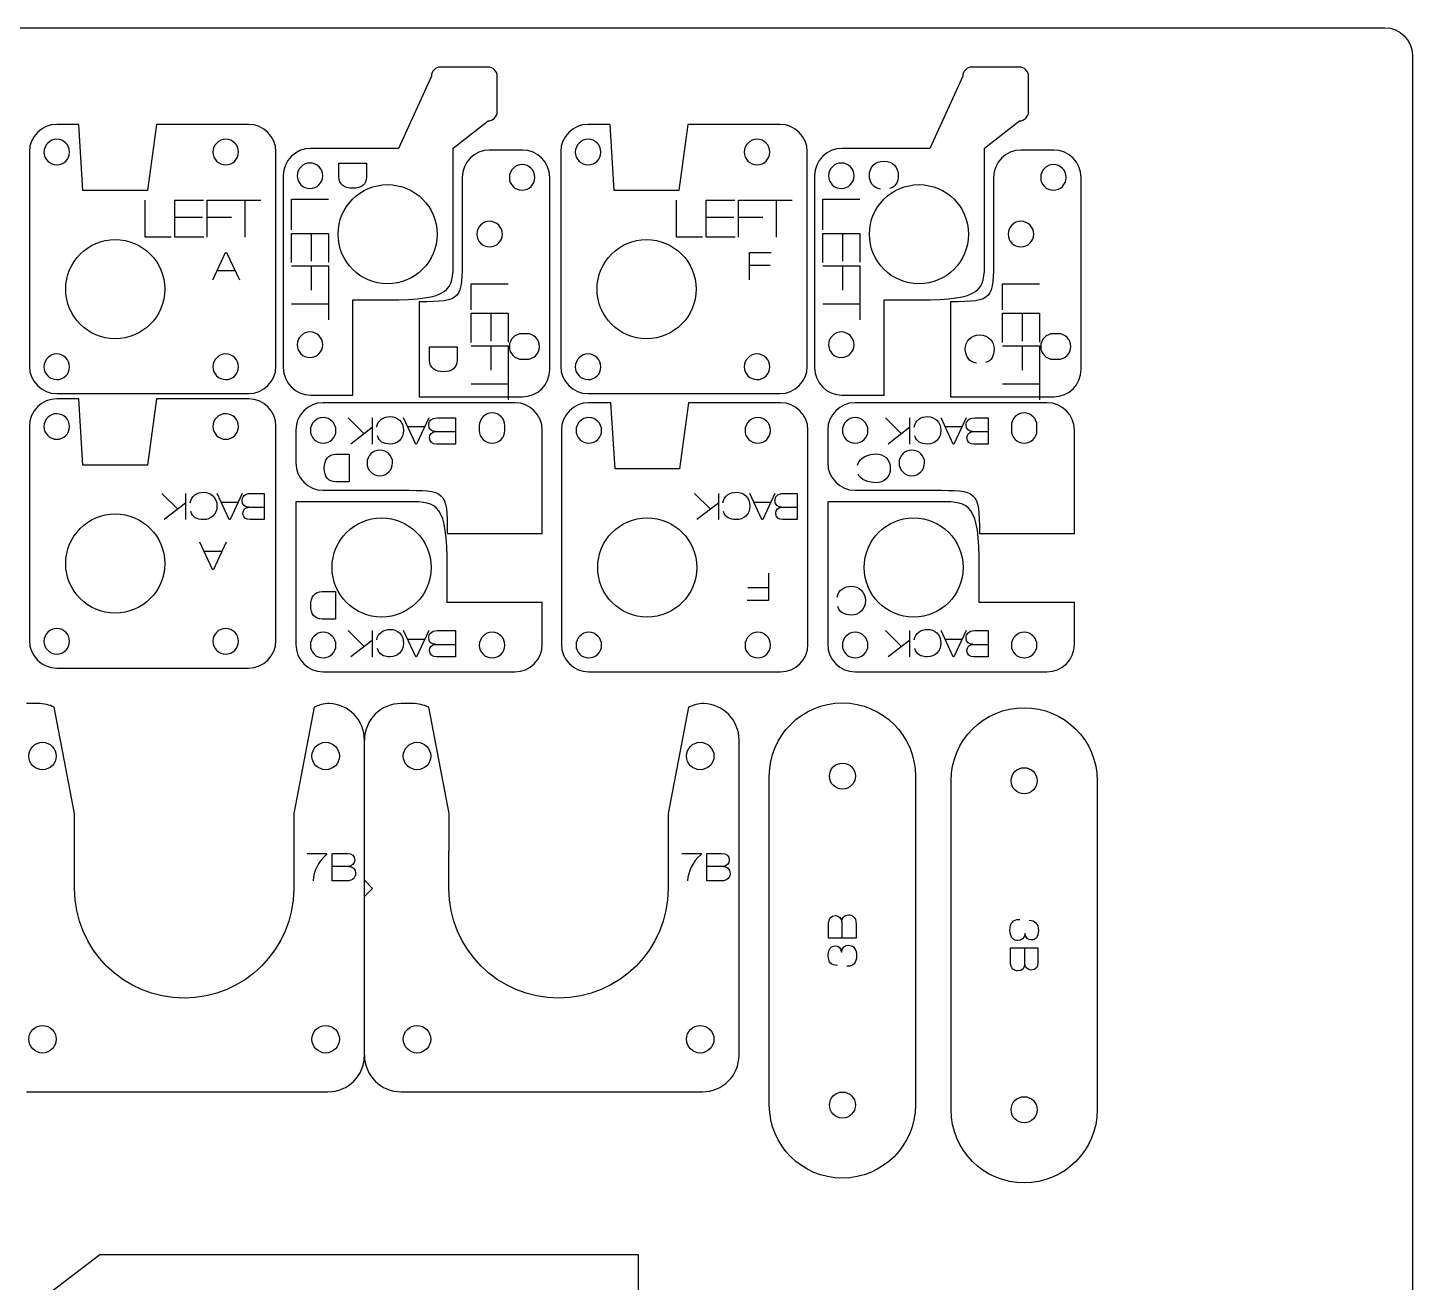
# Model space of a CAD drawing. Header units: millimetres. Extents: x -127 to 175, y -175 to 223.
# Drawn here: x 23.8 to 175.4, y 85.9 to 223.2 of the extents above; entities that cross this region are included whole.
import ezdxf

# ---------------------------------------------------------------- set-up
doc = ezdxf.new("R2010")
doc.units = ezdxf.units.MM
doc.layers.add('Cuts', color=1, linetype='Continuous', lineweight=25, true_color=0xff0000)
doc.layers.add('Text', color=5, linetype='Continuous', lineweight=25, true_color=0x0000ff)

msp = doc.modelspace()

# ---------------------------------------------------------------- linework, layer by layer
at = {"layer": 'Cuts', "color": 1, "lineweight": 25, "true_color": 0xff0000}
for points in [[(-124.41, 223.21), (172.41, 223.21)], [(175.41, 220.21), (175.41, -172.21), (175.41, -172.21)], [(74.22, 218.9), (69.01, 218.9)], [(132.38, 218.9), (127.18, 218.9)], [(68.01, 217.9), (64.41, 210), (54.8, 210)], [(75.22, 214.02), (75.22, 217.9), (75.22, 217.9)], [(126.18, 217.9), (122.58, 210), (112.96, 210)], [(133.39, 214.02), (133.39, 217.9), (133.39, 217.9)], [(29.87, 205.38), (29.41, 212.63), (27, 212.63)], [(48, 212.63), (37.91, 212.63), (36.94, 205.38), (29.87, 205.38), (29.87, 205.38)], [(70.41, 197.6), (70.41, 210.01), (74.22, 213.01)], [(88.04, 205.38), (87.58, 212.63), (85.17, 212.63)], [(106.17, 212.63), (96.08, 212.63), (95.11, 205.38), (88.04, 205.38), (88.04, 205.38)], [(128.58, 197.6), (128.58, 210.01), (132.39, 213.01)], [(24, 209.63), (24, 186.16)], [(51, 186.16), (51, 209.63)], [(77.98, 209.82), (74.39, 209.82)], [(82.17, 209.63), (82.17, 186.16)], [(109.17, 186.16), (109.17, 209.63)], [(136.15, 209.82), (132.56, 209.82)], [(51.8, 207), (51.8, 186.01)], [(71.39, 206.82), (71.39, 198.23), (71.39, 198.23)], [(80.98, 185.82), (80.98, 206.82)], [(109.96, 207), (109.96, 186.01)], [(129.56, 206.82), (129.56, 198.23), (129.56, 198.23)], [(139.15, 185.82), (139.15, 206.82)], [(54.8, 183.01), (59.4, 183.01), (59.4, 193.42), (63.23, 193.42)], [(66.67, 193.22), (66.67, 182.82), (77.98, 182.82)], [(112.96, 183.01), (117.57, 183.01), (117.57, 193.42), (121.4, 193.42)], [(124.84, 193.22), (124.84, 182.82), (136.15, 182.82)], [(78.46, 189.72), (77.95, 189.72)], [(136.63, 189.72), (136.12, 189.72)], [(77.94, 186.92), (78.45, 186.92), (78.45, 186.92)], [(136.11, 186.92), (136.62, 186.92), (136.62, 186.92)], [(27, 183.16), (48, 183.16)], [(29.87, 175.35), (29.41, 182.59), (27, 182.59)], [(48, 182.59), (37.91, 182.59), (36.94, 175.35), (29.87, 175.35), (29.87, 175.35)], [(77.16, 182.17), (56.17, 182.17)], [(85.17, 183.16), (106.17, 183.16)], [(87.65, 182.17), (85.25, 182.17)], [(106.25, 182.17), (96.15, 182.17)], [(135.41, 182.17), (114.41, 182.17)], [(24, 179.6), (24, 156.13)], [(51, 156.13), (51, 179.6)], [(53.17, 179.17), (53.17, 175.58)], [(69.76, 167.86), (80.16, 167.86), (80.16, 179.17)], [(73.26, 179.65), (73.26, 179.14)], [(76.06, 179.13), (76.06, 179.64), (76.06, 179.64)], [(82.25, 179.17), (82.25, 155.71)], [(109.24, 155.71), (109.24, 179.17)], [(111.41, 179.17), (111.41, 175.58)], [(128.01, 167.86), (138.41, 167.86), (138.41, 179.17)], [(131.51, 179.65), (131.51, 179.14)], [(134.31, 179.13), (134.31, 179.64), (134.31, 179.64)], [(95.19, 174.92), (88.12, 174.92), (88.12, 174.92)], [(53.17, 171.33), (53.17, 155.71)], [(65.57, 171.33), (53.17, 171.33), (53.17, 171.33)], [(56.17, 172.58), (64.75, 172.58), (64.75, 172.58)], [(111.41, 171.33), (111.41, 155.71)], [(123.81, 171.33), (111.41, 171.33), (111.41, 171.33)], [(114.41, 172.58), (123, 172.58), (123, 172.58)], [(80.16, 155.71), (80.16, 160.31), (69.75, 160.31), (69.75, 164.14)], [(138.41, 155.71), (138.41, 160.31), (128, 160.31), (128, 164.14)], [(27, 153.13), (48, 153.13)], [(56.17, 152.71), (77.16, 152.71)], [(85.25, 152.71), (106.25, 152.71)], [(114.41, 152.71), (135.41, 152.71)], [(24.95, 149.25), (23.69, 149.25)], [(28.94, 129), (28.95, 137.22), (26.71, 148.84)], [(55.17, 148.84), (52.94, 137.21), (52.94, 129)], [(65.95, 149.25), (64.7, 149.25)], [(69.94, 129), (69.95, 137.22), (67.72, 148.84)], [(96.18, 148.84), (93.94, 137.21), (93.94, 129)], [(60.69, 110.75), (60.69, 145.25)], [(101.7, 110.75), (101.7, 145.25)], [(105.01, 105.31), (105.01, 141.31)], [(121.01, 141.31), (121.01, 105.31), (121.01, 105.31)], [(124.91, 104.79), (124.91, 140.79), (124.91, 140.79)], [(140.91, 140.79), (140.91, 104.79)], [(60.69, 129.9), (61.58, 129.02), (60.69, 128.13)], [(23.69, 106.75), (56.69, 106.75)], [(64.69, 106.75), (97.69, 106.75)], [(-2.53, 22.58), (-27.65, 33.62), (-27.65, 42.65), (-15.27, 78.79), (-12.13, 85.94), (8.67, 80.33), (23.07, 82.36), (31.71, 88.94), (90.65, 88.94), (90.65, 25.94), (74.9, 22.58)]]:
    msp.add_lwpolyline(points, dxfattribs=at)
for points in [[(172.41, 223.21), (174.06, 223.21), (175.41, 221.86), (175.41, 220.21)], [(69.01, 218.9), (68.46, 218.9), (68.01, 218.46), (68.01, 217.9)], [(75.22, 217.9), (75.22, 218.46), (74.77, 218.9), (74.22, 218.9)], [(127.18, 218.9), (126.63, 218.9), (126.18, 218.46), (126.18, 217.9)], [(133.39, 217.9), (133.39, 218.46), (132.94, 218.9), (132.38, 218.9)], [(74.22, 213.01), (74.77, 213.01), (75.22, 213.47), (75.22, 214.02)], [(132.39, 213.01), (132.94, 213.01), (133.39, 213.47), (133.39, 214.02)], [(27, 212.63), (25.35, 212.63), (24, 211.29), (24, 209.63)], [(51, 209.63), (51, 211.29), (49.66, 212.63), (48, 212.63)], [(85.17, 212.63), (83.52, 212.63), (82.17, 211.29), (82.17, 209.63)], [(109.17, 209.63), (109.17, 211.29), (107.83, 212.63), (106.17, 212.63)], [(27.01, 211), (26.24, 211), (25.61, 210.37), (25.6, 209.6)], [(28.4, 209.59), (28.41, 210.36), (27.78, 210.99), (27.01, 211)], [(45.51, 211), (44.73, 211), (44.1, 210.37), (44.1, 209.6)], [(46.9, 209.59), (46.9, 210.36), (46.28, 210.99), (45.51, 211)], [(85.18, 211), (84.41, 211), (83.78, 210.37), (83.77, 209.6)], [(86.57, 209.59), (86.58, 210.36), (85.95, 210.99), (85.18, 211)], [(103.67, 211), (102.9, 211), (102.27, 210.37), (102.27, 209.6)], [(105.07, 209.59), (105.07, 210.36), (104.45, 210.99), (103.67, 211)], [(25.6, 209.6), (25.6, 208.83), (26.23, 208.2), (27, 208.2)], [(27, 208.2), (27.77, 208.19), (28.4, 208.82), (28.4, 209.59)], [(44.1, 209.6), (44.1, 208.83), (44.72, 208.2), (45.5, 208.2)], [(45.5, 208.2), (46.27, 208.19), (46.9, 208.82), (46.9, 209.59)], [(54.8, 210), (53.14, 210), (51.8, 208.66), (51.8, 207)], [(74.39, 209.82), (72.73, 209.82), (71.39, 208.48), (71.39, 206.82)], [(80.98, 206.82), (80.98, 208.48), (79.64, 209.82), (77.98, 209.82)], [(83.77, 209.6), (83.77, 208.83), (84.4, 208.2), (85.17, 208.2)], [(85.17, 208.2), (85.94, 208.19), (86.57, 208.82), (86.57, 209.59)], [(102.27, 209.6), (102.27, 208.83), (102.89, 208.2), (103.67, 208.2)], [(103.67, 208.2), (104.44, 208.19), (105.07, 208.82), (105.07, 209.59)], [(112.96, 210), (111.31, 210), (109.96, 208.66), (109.96, 207)], [(132.56, 209.82), (130.9, 209.82), (129.56, 208.48), (129.56, 206.82)], [(139.15, 206.82), (139.15, 208.48), (137.81, 209.82), (136.15, 209.82)], [(54.73, 208.4), (53.96, 208.41), (53.33, 207.78), (53.33, 207.01)], [(56.13, 207), (56.13, 207.77), (55.5, 208.4), (54.73, 208.4)], [(77.95, 208.22), (77.18, 208.22), (76.55, 207.6), (76.55, 206.82)], [(79.35, 206.81), (79.35, 207.59), (78.72, 208.22), (77.95, 208.22)], [(112.9, 208.4), (112.13, 208.41), (111.5, 207.78), (111.5, 207.01)], [(114.29, 207), (114.3, 207.77), (113.67, 208.4), (112.9, 208.4)], [(136.12, 208.22), (135.35, 208.22), (134.72, 207.6), (134.72, 206.82)], [(137.52, 206.81), (137.52, 207.59), (136.89, 208.22), (136.12, 208.22)], [(53.33, 207.01), (53.32, 206.23), (53.95, 205.61), (54.72, 205.6)], [(54.72, 205.6), (55.49, 205.6), (56.12, 206.23), (56.13, 207)], [(76.55, 206.82), (76.54, 206.05), (77.17, 205.42), (77.94, 205.42)], [(77.94, 205.42), (78.71, 205.42), (79.34, 206.04), (79.35, 206.81)], [(111.5, 207.01), (111.49, 206.23), (112.12, 205.61), (112.89, 205.6)], [(112.89, 205.6), (113.66, 205.6), (114.29, 206.23), (114.29, 207)], [(134.72, 206.82), (134.71, 206.05), (135.34, 205.42), (136.11, 205.42)], [(136.11, 205.42), (136.88, 205.42), (137.51, 206.04), (137.52, 206.81)], [(57.8, 200.6), (57.8, 203.6), (60.23, 206.03), (63.22, 206.03)], [(63.22, 206.03), (66.22, 206.03), (68.65, 203.6), (68.65, 200.6)], [(115.97, 200.6), (115.97, 203.6), (118.4, 206.03), (121.4, 206.03)], [(121.4, 206.03), (124.39, 206.03), (126.82, 203.6), (126.82, 200.6)], [(74.39, 202.02), (73.62, 202.02), (72.99, 201.4), (72.99, 200.62)], [(75.79, 200.61), (75.79, 201.39), (75.17, 202.01), (74.39, 202.02)], [(132.56, 202.02), (131.79, 202.02), (131.16, 201.4), (131.16, 200.62)], [(133.96, 200.61), (133.96, 201.39), (133.34, 202.01), (132.56, 202.02)], [(63.22, 195.18), (60.23, 195.18), (57.8, 197.61), (57.8, 200.6)], [(68.65, 200.6), (68.65, 197.61), (66.22, 195.18), (63.22, 195.18)], [(72.99, 200.62), (72.99, 199.85), (73.61, 199.22), (74.38, 199.22)], [(74.38, 199.22), (75.16, 199.22), (75.79, 199.84), (75.79, 200.61)], [(121.4, 195.18), (118.4, 195.18), (115.97, 197.61), (115.97, 200.6)], [(126.82, 200.6), (126.82, 197.61), (124.39, 195.18), (121.4, 195.18)], [(131.16, 200.62), (131.16, 199.85), (131.78, 199.22), (132.55, 199.22)], [(132.55, 199.22), (133.33, 199.22), (133.96, 199.84), (133.96, 200.61)], [(27.98, 194.6), (27.98, 197.59), (30.41, 200.02), (33.4, 200.02)], [(33.4, 200.02), (36.4, 200.02), (38.83, 197.59), (38.83, 194.6)], [(86.15, 194.6), (86.15, 197.59), (88.58, 200.02), (91.57, 200.02)], [(91.57, 200.02), (94.57, 200.02), (97, 197.59), (97, 194.6)], [(63.23, 193.42), (70.14, 193.42), (70.41, 194.47), (70.41, 197.6)], [(71.39, 198.23), (71.39, 193.43), (71.39, 193.22), (66.67, 193.22)], [(121.4, 193.42), (128.31, 193.42), (128.58, 194.47), (128.58, 197.6)], [(129.56, 198.23), (129.56, 193.43), (129.56, 193.22), (124.84, 193.22)], [(33.4, 189.17), (30.41, 189.17), (27.98, 191.6), (27.98, 194.6)], [(38.83, 194.6), (38.83, 191.6), (36.4, 189.17), (33.4, 189.17)], [(91.57, 189.17), (88.58, 189.17), (86.15, 191.6), (86.15, 194.6)], [(97, 194.6), (97, 191.6), (94.57, 189.17), (91.57, 189.17)], [(54.73, 189.91), (53.96, 189.91), (53.33, 189.28), (53.33, 188.51)], [(56.13, 188.5), (56.13, 189.27), (55.5, 189.9), (54.73, 189.91)], [(77.95, 189.72), (77.18, 189.72), (76.55, 189.1), (76.55, 188.33)], [(79.86, 188.32), (79.86, 189.09), (79.23, 189.72), (78.46, 189.72)], [(112.9, 189.91), (112.13, 189.91), (111.5, 189.28), (111.5, 188.51)], [(114.29, 188.5), (114.3, 189.27), (113.67, 189.9), (112.9, 189.91)], [(136.12, 189.72), (135.35, 189.72), (134.72, 189.1), (134.72, 188.33)], [(138.03, 188.32), (138.03, 189.09), (137.4, 189.72), (136.63, 189.72)], [(53.33, 188.51), (53.32, 187.74), (53.95, 187.11), (54.72, 187.11)], [(54.72, 187.11), (55.49, 187.1), (56.12, 187.73), (56.13, 188.5)], [(76.55, 188.33), (76.54, 187.55), (77.17, 186.92), (77.94, 186.92)], [(78.45, 186.92), (79.22, 186.92), (79.85, 187.54), (79.86, 188.32)], [(111.5, 188.51), (111.49, 187.74), (112.12, 187.11), (112.89, 187.11)], [(112.89, 187.11), (113.66, 187.1), (114.29, 187.73), (114.29, 188.5)], [(134.72, 188.33), (134.71, 187.55), (135.34, 186.92), (136.11, 186.92)], [(136.62, 186.92), (137.39, 186.92), (138.02, 187.54), (138.03, 188.32)], [(27.01, 187.5), (26.24, 187.5), (25.61, 186.87), (25.6, 186.1)], [(28.4, 186.09), (28.41, 186.86), (27.78, 187.49), (27.01, 187.5)], [(45.51, 187.5), (44.73, 187.5), (44.1, 186.87), (44.1, 186.1)], [(46.9, 186.09), (46.9, 186.86), (46.28, 187.49), (45.51, 187.5)], [(85.18, 187.5), (84.41, 187.5), (83.78, 186.87), (83.77, 186.1)], [(86.57, 186.09), (86.58, 186.86), (85.95, 187.49), (85.18, 187.5)], [(103.68, 187.5), (102.9, 187.5), (102.27, 186.87), (102.27, 186.1)], [(105.07, 186.09), (105.07, 186.86), (104.45, 187.49), (103.68, 187.5)], [(24, 186.16), (24, 184.51), (25.35, 183.16), (27, 183.16)], [(25.6, 186.1), (25.6, 185.33), (26.23, 184.7), (27, 184.7)], [(27, 184.7), (27.77, 184.69), (28.4, 185.32), (28.4, 186.09)], [(44.1, 186.1), (44.1, 185.33), (44.72, 184.7), (45.5, 184.7)], [(45.5, 184.7), (46.27, 184.69), (46.9, 185.32), (46.9, 186.09)], [(48, 183.16), (49.66, 183.16), (51, 184.51), (51, 186.16)], [(51.8, 186.01), (51.8, 184.35), (53.14, 183.01), (54.8, 183.01)], [(77.98, 182.82), (79.64, 182.82), (80.98, 184.16), (80.98, 185.82)], [(82.17, 186.16), (82.17, 184.51), (83.52, 183.16), (85.17, 183.16)], [(83.77, 186.1), (83.77, 185.33), (84.4, 184.7), (85.17, 184.7)], [(85.17, 184.7), (85.94, 184.69), (86.57, 185.32), (86.57, 186.09)], [(102.27, 186.1), (102.27, 185.33), (102.89, 184.7), (103.67, 184.7)], [(103.67, 184.7), (104.44, 184.69), (105.07, 185.32), (105.07, 186.09)], [(106.17, 183.16), (107.83, 183.16), (109.17, 184.51), (109.17, 186.16)], [(109.96, 186.01), (109.96, 184.35), (111.31, 183.01), (112.96, 183.01)], [(136.15, 182.82), (137.81, 182.82), (139.15, 184.16), (139.15, 185.82)], [(27, 182.59), (25.35, 182.59), (24, 181.25), (24, 179.6)], [(51, 179.6), (51, 181.25), (49.66, 182.59), (48, 182.59)], [(56.17, 182.17), (54.51, 182.17), (53.17, 180.83), (53.17, 179.17)], [(80.16, 179.17), (80.16, 180.83), (78.82, 182.17), (77.16, 182.17)], [(85.25, 182.17), (83.59, 182.17), (82.25, 180.83), (82.25, 179.17)], [(88.12, 174.92), (88.12, 174.92), (87.65, 182.17), (87.65, 182.17)], [(96.15, 182.17), (96.15, 182.17), (95.19, 174.92), (95.19, 174.92)], [(109.24, 179.17), (109.24, 180.83), (107.9, 182.17), (106.25, 182.17)], [(114.41, 182.17), (112.76, 182.17), (111.41, 180.83), (111.41, 179.17)], [(138.41, 179.17), (138.41, 180.83), (137.07, 182.17), (135.41, 182.17)], [(27.01, 180.96), (26.24, 180.96), (25.61, 180.34), (25.6, 179.57)], [(28.4, 179.56), (28.41, 180.33), (27.78, 180.96), (27.01, 180.96)], [(45.51, 180.96), (44.73, 180.96), (44.1, 180.34), (44.1, 179.57)], [(46.9, 179.56), (46.9, 180.33), (46.28, 180.96), (45.51, 180.96)], [(56.17, 180.54), (55.4, 180.54), (54.77, 179.91), (54.77, 179.14)], [(57.57, 179.13), (57.57, 179.9), (56.94, 180.53), (56.17, 180.54)], [(74.67, 181.05), (73.9, 181.05), (73.27, 180.43), (73.26, 179.65)], [(76.06, 179.64), (76.07, 180.42), (75.44, 181.05), (74.67, 181.05)], [(85.25, 180.54), (84.48, 180.54), (83.85, 179.91), (83.85, 179.14)], [(86.65, 179.13), (86.65, 179.9), (86.03, 180.53), (85.25, 180.54)], [(103.75, 180.54), (102.98, 180.54), (102.35, 179.92), (102.35, 179.14)], [(105.15, 179.13), (105.15, 179.91), (104.52, 180.53), (103.75, 180.54)], [(114.42, 180.54), (113.64, 180.54), (113.02, 179.91), (113.01, 179.14)], [(115.81, 179.13), (115.82, 179.9), (115.19, 180.53), (114.42, 180.54)], [(132.91, 181.05), (132.14, 181.05), (131.51, 180.43), (131.51, 179.65)], [(134.31, 179.64), (134.31, 180.42), (133.69, 181.05), (132.91, 181.05)], [(25.6, 179.57), (25.6, 178.79), (26.23, 178.16), (27, 178.16)], [(27, 178.16), (27.77, 178.16), (28.4, 178.78), (28.4, 179.56)], [(44.1, 179.57), (44.1, 178.79), (44.72, 178.16), (45.5, 178.16)], [(45.5, 178.16), (46.27, 178.16), (46.9, 178.78), (46.9, 179.56)], [(54.77, 179.14), (54.76, 178.37), (55.39, 177.74), (56.16, 177.74)], [(56.16, 177.74), (56.94, 177.73), (57.56, 178.36), (57.57, 179.13)], [(73.26, 179.14), (73.26, 178.37), (73.89, 177.74), (74.66, 177.74)], [(74.66, 177.74), (75.43, 177.74), (76.06, 178.36), (76.06, 179.13)], [(83.85, 179.14), (83.85, 178.37), (84.47, 177.74), (85.24, 177.74)], [(85.24, 177.74), (86.02, 177.73), (86.65, 178.36), (86.65, 179.13)], [(102.35, 179.14), (102.34, 178.37), (102.97, 177.74), (103.74, 177.74)], [(103.74, 177.74), (104.51, 177.73), (105.14, 178.36), (105.15, 179.13)], [(113.01, 179.14), (113.01, 178.37), (113.63, 177.74), (114.41, 177.74)], [(114.41, 177.74), (115.18, 177.73), (115.81, 178.36), (115.81, 179.13)], [(131.51, 179.14), (131.51, 178.37), (132.13, 177.74), (132.9, 177.74)], [(132.9, 177.74), (133.68, 177.74), (134.31, 178.36), (134.31, 179.13)], [(62.37, 176.98), (61.6, 176.98), (60.97, 176.36), (60.97, 175.59)], [(63.77, 175.58), (63.77, 176.35), (63.14, 176.98), (62.37, 176.98)], [(120.62, 176.98), (119.84, 176.98), (119.22, 176.36), (119.21, 175.59)], [(122.01, 175.58), (122.02, 176.35), (121.39, 176.98), (120.62, 176.98)], [(53.17, 175.58), (53.17, 173.93), (54.51, 172.58), (56.17, 172.58)], [(60.97, 175.59), (60.96, 174.81), (61.59, 174.18), (62.36, 174.18)], [(62.36, 174.18), (63.13, 174.18), (63.76, 174.8), (63.77, 175.58)], [(111.41, 175.58), (111.41, 173.93), (112.76, 172.58), (114.41, 172.58)], [(119.21, 175.59), (119.21, 174.81), (119.83, 174.18), (120.61, 174.18)], [(120.61, 174.18), (121.38, 174.18), (122.01, 174.8), (122.01, 175.58)], [(64.75, 172.58), (69.56, 172.58), (69.76, 172.58), (69.76, 167.86)], [(69.75, 164.14), (69.75, 171.05), (68.7, 171.33), (65.57, 171.33)], [(123, 172.58), (127.8, 172.58), (128.01, 172.58), (128.01, 167.86)], [(128, 164.14), (128, 171.05), (126.95, 171.33), (123.81, 171.33)], [(27.98, 164.56), (27.98, 167.56), (30.41, 169.99), (33.4, 169.99)], [(33.4, 169.99), (36.4, 169.99), (38.83, 167.56), (38.83, 164.56)], [(57.14, 164.14), (57.14, 167.13), (59.57, 169.56), (62.57, 169.56)], [(62.57, 169.56), (65.56, 169.56), (67.99, 167.13), (67.99, 164.14)], [(86.22, 164.14), (86.22, 167.13), (88.65, 169.56), (91.65, 169.56)], [(91.65, 169.56), (94.64, 169.56), (97.07, 167.13), (97.07, 164.14)], [(115.39, 164.14), (115.39, 167.13), (117.82, 169.56), (120.81, 169.56)], [(120.81, 169.56), (123.81, 169.56), (126.24, 167.13), (126.24, 164.14)], [(33.4, 159.14), (30.41, 159.14), (27.98, 161.56), (27.98, 164.56)], [(38.83, 164.56), (38.83, 161.56), (36.4, 159.14), (33.4, 159.14)], [(62.57, 158.71), (59.57, 158.71), (57.14, 161.14), (57.14, 164.14)], [(67.99, 164.14), (67.99, 161.14), (65.56, 158.71), (62.57, 158.71)], [(91.65, 158.71), (88.65, 158.71), (86.22, 161.14), (86.22, 164.14)], [(97.07, 164.14), (97.07, 161.14), (94.64, 158.71), (91.65, 158.71)], [(120.81, 158.71), (117.82, 158.71), (115.39, 161.14), (115.39, 164.14)], [(126.24, 164.14), (126.24, 161.14), (123.81, 158.71), (120.81, 158.71)], [(27.01, 157.46), (26.24, 157.46), (25.61, 156.84), (25.6, 156.07)], [(28.4, 156.06), (28.41, 156.83), (27.78, 157.46), (27.01, 157.46)], [(45.51, 157.46), (44.73, 157.46), (44.1, 156.84), (44.1, 156.07)], [(46.9, 156.06), (46.9, 156.83), (46.28, 157.46), (45.51, 157.46)], [(56.17, 157.04), (55.4, 157.04), (54.77, 156.42), (54.77, 155.64)], [(57.57, 155.63), (57.57, 156.41), (56.94, 157.04), (56.17, 157.04)], [(74.67, 157.04), (73.89, 157.04), (73.27, 156.42), (73.26, 155.64)], [(76.06, 155.63), (76.07, 156.41), (75.44, 157.04), (74.67, 157.04)], [(85.25, 157.04), (84.48, 157.04), (83.85, 156.42), (83.85, 155.64)], [(86.65, 155.63), (86.65, 156.41), (86.03, 157.04), (85.25, 157.04)], [(103.75, 157.04), (102.98, 157.04), (102.35, 156.42), (102.35, 155.64)], [(105.15, 155.63), (105.15, 156.41), (104.52, 157.04), (103.75, 157.04)], [(114.42, 157.04), (113.64, 157.04), (113.02, 156.42), (113.01, 155.64)], [(115.81, 155.63), (115.82, 156.41), (115.19, 157.04), (114.42, 157.04)], [(132.91, 157.04), (132.14, 157.04), (131.51, 156.42), (131.51, 155.64)], [(134.31, 155.63), (134.31, 156.41), (133.69, 157.04), (132.91, 157.04)], [(24, 156.13), (24, 154.47), (25.35, 153.13), (27, 153.13)], [(25.6, 156.07), (25.6, 155.29), (26.23, 154.66), (27, 154.66)], [(27, 154.66), (27.77, 154.66), (28.4, 155.28), (28.4, 156.06)], [(44.1, 156.07), (44.1, 155.29), (44.72, 154.66), (45.5, 154.66)], [(45.5, 154.66), (46.27, 154.66), (46.9, 155.28), (46.9, 156.06)], [(48, 153.13), (49.66, 153.13), (51, 154.47), (51, 156.13)], [(53.17, 155.71), (53.17, 154.05), (54.51, 152.71), (56.17, 152.71)], [(54.77, 155.64), (54.76, 154.87), (55.39, 154.24), (56.16, 154.24)], [(56.16, 154.24), (56.94, 154.23), (57.56, 154.86), (57.57, 155.63)], [(73.26, 155.64), (73.26, 154.87), (73.89, 154.24), (74.66, 154.24)], [(74.66, 154.24), (75.43, 154.23), (76.06, 154.86), (76.06, 155.63)], [(77.16, 152.71), (78.82, 152.71), (80.16, 154.05), (80.16, 155.71)], [(82.25, 155.71), (82.25, 154.05), (83.59, 152.71), (85.25, 152.71)], [(83.85, 155.64), (83.85, 154.87), (84.47, 154.24), (85.24, 154.24)], [(85.24, 154.24), (86.02, 154.23), (86.65, 154.86), (86.65, 155.63)], [(102.35, 155.64), (102.34, 154.87), (102.97, 154.24), (103.74, 154.24)], [(103.74, 154.24), (104.51, 154.23), (105.14, 154.86), (105.15, 155.63)], [(106.25, 152.71), (107.9, 152.71), (109.24, 154.05), (109.24, 155.71)], [(111.41, 155.71), (111.41, 154.05), (112.76, 152.71), (114.41, 152.71)], [(113.01, 155.64), (113.01, 154.87), (113.63, 154.24), (114.41, 154.24)], [(114.41, 154.24), (115.18, 154.23), (115.81, 154.86), (115.81, 155.63)], [(131.51, 155.64), (131.51, 154.87), (132.13, 154.24), (132.9, 154.24)], [(132.9, 154.24), (133.68, 154.23), (134.31, 154.86), (134.31, 155.63)], [(135.41, 152.71), (137.07, 152.71), (138.41, 154.05), (138.41, 155.71)], [(26.71, 148.84), (26.18, 149.1), (25.58, 149.25), (24.95, 149.25)], [(56.82, 149.25), (56.23, 149.23), (55.67, 149.09), (55.17, 148.84)], [(60.69, 145.25), (60.69, 147.42), (58.97, 149.18), (56.82, 149.25)], [(64.7, 149.25), (62.49, 149.25), (60.69, 147.46), (60.69, 145.25)], [(67.72, 148.84), (67.18, 149.1), (66.58, 149.25), (65.95, 149.25)], [(97.82, 149.25), (97.23, 149.23), (96.67, 149.09), (96.18, 148.84)], [(101.7, 145.25), (101.7, 147.42), (99.97, 149.18), (97.82, 149.25)], [(105.01, 141.31), (105.01, 145.72), (108.59, 149.31), (113.01, 149.31)], [(113.01, 149.31), (117.43, 149.31), (121.01, 145.72), (121.01, 141.31)], [(124.91, 140.79), (124.91, 145.21), (128.49, 148.79), (132.91, 148.79)], [(132.91, 148.79), (137.33, 148.79), (140.91, 145.21), (140.91, 140.79)], [(23.94, 143.5), (23.94, 144.33), (24.62, 145), (25.44, 145)], [(25.44, 145), (26.27, 145), (26.94, 144.33), (26.94, 143.5)], [(54.94, 143.5), (54.94, 144.33), (55.62, 145), (56.44, 145)], [(56.44, 145), (57.27, 145), (57.94, 144.33), (57.94, 143.5)], [(64.94, 143.5), (64.94, 144.33), (65.62, 145), (66.44, 145)], [(66.44, 145), (67.27, 145), (67.94, 144.33), (67.94, 143.5)], [(95.95, 143.5), (95.95, 144.33), (96.62, 145), (97.45, 145)], [(97.45, 145), (98.27, 145), (98.95, 144.33), (98.95, 143.5)], [(25.44, 142), (24.62, 142), (23.94, 142.67), (23.94, 143.5)], [(26.94, 143.5), (26.94, 142.67), (26.27, 142), (25.44, 142)], [(56.44, 142), (55.62, 142), (54.94, 142.67), (54.94, 143.5)], [(57.94, 143.5), (57.94, 142.67), (57.27, 142), (56.44, 142)], [(66.44, 142), (65.62, 142), (64.94, 142.67), (64.94, 143.5)], [(67.94, 143.5), (67.94, 142.67), (67.27, 142), (66.44, 142)], [(97.45, 142), (96.62, 142), (95.95, 142.67), (95.95, 143.5)], [(98.95, 143.5), (98.95, 142.67), (98.27, 142), (97.45, 142)], [(111.59, 141.31), (111.59, 142.09), (112.23, 142.73), (113.01, 142.73)], [(113.01, 142.73), (113.8, 142.73), (114.44, 142.09), (114.44, 141.31)], [(113.01, 139.88), (112.23, 139.88), (111.59, 140.52), (111.59, 141.31)], [(114.44, 141.31), (114.44, 140.52), (113.8, 139.88), (113.01, 139.88)], [(131.48, 140.79), (131.48, 141.58), (132.12, 142.22), (132.91, 142.22)], [(132.91, 142.22), (133.7, 142.22), (134.33, 141.58), (134.33, 140.79)], [(132.91, 139.37), (132.12, 139.37), (131.48, 140), (131.48, 140.79)], [(134.33, 140.79), (134.33, 140), (133.7, 139.37), (132.91, 139.37)], [(40.94, 117), (34.32, 117), (28.94, 122.38), (28.94, 129)], [(52.94, 129), (52.94, 122.38), (47.57, 117), (40.94, 117)], [(81.94, 117), (75.32, 117), (69.94, 122.38), (69.94, 129)], [(93.94, 129), (93.94, 122.38), (88.57, 117), (81.94, 117)], [(23.94, 112.5), (23.94, 113.33), (24.62, 114), (25.44, 114)], [(25.44, 114), (26.27, 114), (26.94, 113.33), (26.94, 112.5)], [(54.94, 112.5), (54.94, 113.33), (55.62, 114), (56.44, 114)], [(56.44, 114), (57.27, 114), (57.94, 113.33), (57.94, 112.5)], [(64.94, 112.5), (64.94, 113.33), (65.62, 114), (66.44, 114)], [(66.44, 114), (67.27, 114), (67.94, 113.33), (67.94, 112.5)], [(95.95, 112.5), (95.95, 113.33), (96.62, 114), (97.45, 114)], [(97.45, 114), (98.27, 114), (98.95, 113.33), (98.95, 112.5)], [(25.44, 111), (24.62, 111), (23.94, 111.67), (23.94, 112.5)], [(26.94, 112.5), (26.94, 111.67), (26.27, 111), (25.44, 111)], [(56.44, 111), (55.62, 111), (54.94, 111.67), (54.94, 112.5)], [(57.94, 112.5), (57.94, 111.67), (57.27, 111), (56.44, 111)], [(66.44, 111), (65.62, 111), (64.94, 111.67), (64.94, 112.5)], [(67.94, 112.5), (67.94, 111.67), (67.27, 111), (66.44, 111)], [(97.45, 111), (96.62, 111), (95.95, 111.67), (95.95, 112.5)], [(98.95, 112.5), (98.95, 111.67), (98.27, 111), (97.45, 111)], [(56.69, 106.75), (58.9, 106.75), (60.69, 108.54), (60.69, 110.75)], [(60.69, 110.75), (60.69, 108.54), (62.48, 106.75), (64.69, 106.75)], [(97.69, 106.75), (99.9, 106.75), (101.7, 108.54), (101.7, 110.75)], [(111.59, 105.31), (111.59, 106.09), (112.23, 106.73), (113.01, 106.73)], [(113.01, 106.73), (113.8, 106.73), (114.44, 106.09), (114.44, 105.31)], [(131.48, 104.79), (131.48, 105.58), (132.12, 106.22), (132.91, 106.22)], [(132.91, 106.22), (133.7, 106.22), (134.33, 105.58), (134.33, 104.79)], [(113.01, 97.31), (108.59, 97.31), (105.01, 100.89), (105.01, 105.31)], [(113.01, 103.88), (112.23, 103.88), (111.59, 104.52), (111.59, 105.31)], [(114.44, 105.31), (114.44, 104.52), (113.8, 103.88), (113.01, 103.88)], [(121.01, 105.31), (121.01, 100.89), (117.43, 97.31), (113.01, 97.31)], [(132.91, 96.79), (128.49, 96.79), (124.91, 100.37), (124.91, 104.79)], [(132.91, 103.37), (132.12, 103.37), (131.48, 104), (131.48, 104.79)], [(134.33, 104.79), (134.33, 104), (133.7, 103.37), (132.91, 103.37)], [(140.91, 104.79), (140.91, 100.37), (137.33, 96.79), (132.91, 96.79)]]:
    msp.add_open_spline(points, degree=3, dxfattribs=at)
at = {"layer": 'Text', "color": 5, "lineweight": 25, "true_color": 0x0000ff}
for points in [[(57.9, 206.89), (57.9, 208.37), (60.92, 208.37), (60.92, 208.37)], [(60.92, 208.37), (60.92, 206.89)], [(39.53, 200.29), (36.68, 200.29), (36.68, 204.35)], [(43.11, 200.29), (39.92, 200.29), (39.92, 204.35), (43.08, 204.35)], [(43.46, 200.29), (43.46, 204.35), (46.31, 204.35)], [(45.87, 204.35), (49.36, 204.35)], [(47.62, 200.29), (47.62, 204.35)], [(52.7, 201.08), (52.7, 204.43), (56.75, 204.43)], [(97.7, 200.29), (94.85, 200.29), (94.85, 204.35)], [(101.28, 200.29), (98.09, 200.29), (98.09, 204.35), (101.25, 204.35)], [(101.64, 200.29), (101.64, 204.35), (104.48, 204.35)], [(104.04, 204.35), (107.53, 204.35)], [(105.8, 200.29), (105.8, 204.35)], [(110.87, 201.08), (110.87, 204.43), (114.92, 204.43)], [(39.92, 202.46), (42.94, 202.46)], [(43.46, 202.46), (46.14, 202.46)], [(98.09, 202.46), (101.11, 202.46)], [(101.64, 202.46), (104.32, 202.46)], [(52.7, 197.5), (52.7, 200.69), (56.75, 200.69), (56.75, 197.54)], [(54.87, 200.69), (54.87, 197.67)], [(110.87, 197.5), (110.87, 200.69), (114.92, 200.69), (114.92, 197.54)], [(113.04, 200.69), (113.04, 197.67)], [(44.1, 195.6), (45.49, 198.62), (45.6, 198.62), (46.99, 195.6)], [(102.85, 195.6), (102.85, 198.62), (105.2, 198.62)], [(52.7, 197.15), (56.75, 197.15), (56.75, 194.3)], [(54.87, 197.15), (54.87, 194.47)], [(102.85, 197.22), (105.1, 197.22)], [(110.87, 197.15), (114.92, 197.15), (114.92, 194.3)], [(113.04, 197.15), (113.04, 194.47)], [(46.53, 196.6), (44.55, 196.6)], [(56.75, 194.75), (56.75, 191.25)], [(72.36, 192.34), (72.36, 195.18), (76.42, 195.18)], [(114.92, 194.75), (114.92, 191.25)], [(130.53, 192.34), (130.53, 195.18), (134.59, 195.18)], [(52.7, 192.99), (56.75, 192.99)], [(110.87, 192.99), (114.92, 192.99)], [(72.36, 188.75), (72.36, 191.95), (76.42, 191.95), (76.42, 188.79)], [(74.53, 191.95), (74.53, 188.92)], [(130.53, 188.75), (130.53, 191.95), (134.59, 191.95), (134.59, 188.79)], [(132.7, 191.95), (132.7, 188.92)], [(67.82, 186.81), (67.82, 188.28), (70.84, 188.28), (70.84, 188.28)], [(70.84, 188.28), (70.84, 186.81)], [(72.36, 188.4), (76.42, 188.4), (76.42, 185.55)], [(74.53, 188.4), (74.53, 185.72)], [(130.53, 188.4), (134.59, 188.4), (134.59, 185.55)], [(132.7, 188.4), (132.7, 185.72)], [(76.42, 186), (76.42, 182.5)], [(134.59, 186), (134.59, 182.5)], [(72.36, 184.24), (76.42, 184.24)], [(130.53, 184.24), (134.59, 184.24)], [(60.67, 178.77), (58.91, 180.51)], [(61.54, 180.51), (61.54, 177.64)], [(67.72, 180.51), (66.4, 177.64), (66.3, 177.64), (64.98, 180.51)], [(68.69, 180.51), (70.64, 180.51), (70.64, 177.64), (70.64, 177.64)], [(119.5, 178.77), (117.74, 180.51)], [(120.37, 180.51), (120.37, 177.64)], [(126.55, 180.51), (125.23, 177.64), (125.13, 177.64), (123.81, 180.51)], [(127.52, 180.51), (128.97, 180.51), (128.97, 177.64), (128.98, 177.64)], [(61.54, 179.44), (59.18, 177.64)], [(65.42, 179.56), (67.29, 179.56)], [(68.45, 179), (68.45, 179.01)], [(68.45, 179), (70.64, 179)], [(120.37, 179.44), (118.01, 177.64)], [(124.25, 179.56), (126.12, 179.56)], [(127.28, 179.01), (128.98, 179)], [(127.28, 179), (127.28, 179.01)], [(70.64, 177.64), (68.58, 177.64)], [(128.98, 177.64), (127.41, 177.64)], [(57.55, 176.53), (59.02, 176.53), (59.02, 173.5), (59.02, 173.5)], [(59.02, 173.5), (57.55, 173.5)], [(40.24, 170.5), (38.49, 172.24)], [(41.11, 172.24), (41.11, 169.37)], [(47.3, 172.24), (45.98, 169.37), (45.87, 169.37), (44.55, 172.24)], [(48.26, 172.24), (49.72, 172.24), (49.72, 169.37), (49.72, 169.37)], [(98.57, 170.5), (96.82, 172.24)], [(99.44, 172.24), (99.44, 169.37)], [(105.63, 172.24), (104.31, 169.37), (104.2, 169.37), (102.88, 172.24)], [(106.59, 172.24), (108.05, 172.24), (108.05, 169.37), (108.05, 169.37)], [(41.11, 171.17), (38.75, 169.37)], [(44.99, 171.29), (46.87, 171.29)], [(48.02, 170.73), (48.02, 170.74)], [(48.02, 170.73), (49.72, 170.73)], [(99.44, 171.17), (97.08, 169.37)], [(103.32, 171.29), (105.2, 171.29)], [(106.35, 170.73), (106.35, 170.74)], [(106.35, 170.73), (108.05, 170.73)], [(49.72, 169.37), (48.16, 169.37)], [(108.05, 169.37), (106.49, 169.37)], [(45.54, 166.92), (44.16, 163.9), (44.05, 163.9), (42.66, 166.92)], [(43.12, 165.93), (45.09, 165.93)], [(104.92, 163.53), (104.92, 160.51), (102.57, 160.51)], [(56.06, 161.5), (57.53, 161.5), (57.53, 158.48), (57.53, 158.48)], [(104.92, 161.91), (102.67, 161.91)], [(57.53, 158.48), (56.06, 158.48)], [(60.67, 155.49), (58.91, 157.23)], [(61.54, 156.16), (59.18, 154.36)], [(61.54, 157.23), (61.54, 154.36)], [(67.72, 157.23), (66.4, 154.36), (66.3, 154.36), (64.98, 157.23)], [(65.42, 156.28), (67.29, 156.28)], [(68.69, 157.23), (70.64, 157.23), (70.64, 154.36), (70.64, 154.36)], [(119.5, 155.49), (117.74, 157.23)], [(120.37, 156.16), (118.01, 154.36)], [(120.37, 157.23), (120.37, 154.36)], [(126.55, 157.23), (125.23, 154.36), (125.13, 154.36), (123.81, 157.23)], [(124.25, 156.28), (126.12, 156.28)], [(127.52, 157.23), (128.97, 157.23), (128.97, 154.36), (128.98, 154.36)], [(68.45, 155.72), (68.45, 155.73)], [(68.45, 155.72), (70.64, 155.72)], [(127.28, 155.72), (127.28, 155.73)], [(127.28, 155.72), (128.98, 155.72)], [(70.64, 154.36), (68.58, 154.36)], [(128.98, 154.36), (127.41, 154.36)], [(54.43, 132.83), (56.54, 132.83), (56.54, 132.72)], [(57.17, 132.85), (58.82, 132.85)], [(58.71, 129.83), (57.17, 129.83), (57.17, 132.85), (57.17, 132.85)], [(95.44, 132.83), (97.54, 132.83), (97.54, 132.72)], [(98.18, 132.85), (99.82, 132.85)], [(99.71, 129.83), (98.18, 129.83), (98.18, 132.85), (98.18, 132.85)], [(58.96, 131.41), (57.17, 131.42)], [(58.96, 131.42), (58.96, 131.41)], [(99.96, 131.41), (98.18, 131.42)], [(99.96, 131.42), (99.96, 131.41)], [(111.5, 123.58), (111.5, 125.22)], [(114.52, 125.11), (114.52, 123.58), (111.5, 123.58), (111.5, 123.58)], [(112.94, 125.36), (112.94, 123.58)], [(112.94, 125.36), (112.95, 125.36)], [(133.01, 124.08), (133.01, 124.08)], [(112.91, 122.02), (112.92, 122.02)], [(131.4, 120.99), (131.4, 122.52), (134.42, 122.52), (134.42, 122.52)], [(132.98, 120.74), (132.98, 122.52)], [(134.42, 122.52), (134.42, 120.88)], [(132.99, 120.74), (132.98, 120.74)]]:
    msp.add_lwpolyline(points, dxfattribs=at)
for points in [[(115.97, 207.05), (115.97, 207.91), (116.55, 208.61), (117.55, 208.61)], [(117.55, 208.61), (118.55, 208.61), (119.13, 207.91), (119.13, 207.05)], [(59.41, 205.63), (58.51, 205.63), (57.9, 206.06), (57.9, 206.89)], [(60.92, 206.89), (60.92, 206.06), (60.31, 205.63), (59.41, 205.63)], [(117.19, 205.53), (116.38, 205.62), (115.97, 206.35), (115.97, 207.05)], [(119.13, 207.05), (119.13, 206.33), (118.84, 205.77), (118.18, 205.61)], [(126.47, 188.01), (126.47, 188.88), (127.05, 189.58), (128.05, 189.58)], [(128.05, 189.58), (129.04, 189.58), (129.62, 188.88), (129.62, 188.01)], [(127.68, 186.5), (126.87, 186.59), (126.47, 187.32), (126.47, 188.01)], [(129.62, 188.01), (129.62, 187.3), (129.33, 186.73), (128.68, 186.57)], [(69.33, 185.55), (68.43, 185.55), (67.82, 185.98), (67.82, 186.81)], [(70.84, 186.81), (70.84, 185.98), (70.23, 185.55), (69.33, 185.55)], [(62.04, 179.48), (62.12, 180.25), (62.81, 180.64), (63.48, 180.64)], [(63.48, 180.64), (64.3, 180.64), (64.96, 180.09), (64.96, 179.14)], [(67.72, 179.73), (67.72, 180.06), (67.93, 180.51), (68.69, 180.51)], [(120.87, 179.48), (120.95, 180.25), (121.64, 180.64), (122.31, 180.64)], [(122.31, 180.64), (123.13, 180.64), (123.8, 180.09), (123.8, 179.14)], [(126.55, 179.73), (126.55, 180.06), (126.77, 180.51), (127.52, 180.51)], [(64.96, 179.14), (64.96, 178.19), (64.3, 177.64), (63.48, 177.64)], [(68.45, 179.01), (68.07, 179.02), (67.72, 179.22), (67.72, 179.73)], [(67.81, 178.35), (67.81, 178.69), (68.11, 179.01), (68.45, 179)], [(123.8, 179.14), (123.8, 178.19), (123.13, 177.64), (122.31, 177.64)], [(127.28, 179.01), (126.9, 179.02), (126.55, 179.23), (126.55, 179.73)], [(126.64, 178.35), (126.64, 178.69), (126.94, 179.01), (127.28, 179)], [(63.48, 177.64), (62.8, 177.64), (62.26, 177.91), (62.1, 178.54)], [(68.58, 177.64), (68.13, 177.64), (67.81, 177.88), (67.81, 178.35)], [(122.31, 177.64), (121.63, 177.64), (121.09, 177.92), (120.94, 178.54)], [(127.41, 177.64), (126.96, 177.64), (126.64, 177.88), (126.64, 178.35)], [(56.29, 175.02), (56.29, 175.92), (56.72, 176.53), (57.55, 176.53)], [(114.68, 175.35), (114.77, 176.16), (115.99, 176.57), (116.69, 176.57)], [(116.69, 176.57), (117.55, 176.57), (118.26, 175.99), (118.26, 174.99)], [(57.55, 173.5), (56.72, 173.5), (56.29, 174.11), (56.29, 175.02)], [(116.69, 173.41), (115.98, 173.41), (114.91, 173.7), (114.75, 174.36)], [(118.26, 174.99), (118.26, 173.99), (117.56, 173.41), (116.69, 173.41)], [(41.61, 171.21), (41.69, 171.98), (42.39, 172.37), (43.05, 172.37)], [(43.05, 172.37), (43.87, 172.37), (44.54, 171.82), (44.54, 170.87)], [(47.29, 171.46), (47.29, 171.79), (47.51, 172.24), (48.26, 172.24)], [(48.02, 170.74), (47.64, 170.75), (47.29, 170.95), (47.29, 171.46)], [(99.94, 171.21), (100.03, 171.98), (100.72, 172.37), (101.38, 172.37)], [(101.38, 172.37), (102.2, 172.37), (102.87, 171.82), (102.87, 170.87)], [(105.63, 171.46), (105.63, 171.79), (105.84, 172.24), (106.59, 172.24)], [(106.35, 170.74), (105.98, 170.75), (105.63, 170.96), (105.63, 171.46)], [(43.05, 169.37), (42.37, 169.37), (41.83, 169.64), (41.68, 170.27)], [(44.54, 170.87), (44.54, 169.92), (43.87, 169.37), (43.05, 169.37)], [(47.38, 170.08), (47.38, 170.42), (47.68, 170.74), (48.02, 170.73)], [(48.16, 169.37), (47.7, 169.37), (47.38, 169.61), (47.38, 170.08)], [(101.38, 169.37), (100.7, 169.37), (100.16, 169.64), (100.01, 170.27)], [(102.87, 170.87), (102.87, 169.92), (102.2, 169.37), (101.38, 169.37)], [(105.72, 170.08), (105.72, 170.42), (106.01, 170.74), (106.35, 170.73)], [(106.49, 169.37), (106.03, 169.37), (105.72, 169.61), (105.72, 170.08)], [(54.8, 159.99), (54.8, 160.89), (55.23, 161.5), (56.06, 161.5)], [(112.45, 160.87), (112.54, 161.68), (113.27, 162.08), (113.97, 162.08)], [(113.97, 162.08), (114.83, 162.08), (115.53, 161.5), (115.53, 160.51)], [(56.06, 158.48), (55.23, 158.48), (54.8, 159.08), (54.8, 159.99)], [(113.97, 158.93), (113.25, 158.93), (112.68, 159.22), (112.52, 159.88)], [(115.53, 160.51), (115.53, 159.51), (114.83, 158.93), (113.97, 158.93)], [(62.04, 156.2), (62.12, 156.97), (62.81, 157.36), (63.48, 157.36)], [(63.48, 157.36), (64.3, 157.36), (64.96, 156.81), (64.96, 155.86)], [(67.72, 156.45), (67.72, 156.78), (67.93, 157.23), (68.69, 157.23)], [(68.45, 155.73), (68.07, 155.74), (67.72, 155.94), (67.72, 156.45)], [(120.87, 156.2), (120.95, 156.97), (121.64, 157.36), (122.31, 157.36)], [(122.31, 157.36), (123.13, 157.36), (123.8, 156.81), (123.8, 155.86)], [(126.55, 156.45), (126.55, 156.78), (126.77, 157.23), (127.52, 157.23)], [(127.28, 155.73), (126.9, 155.74), (126.55, 155.94), (126.55, 156.45)], [(63.48, 154.36), (62.8, 154.36), (62.26, 154.63), (62.1, 155.26)], [(64.96, 155.86), (64.96, 154.91), (64.3, 154.36), (63.48, 154.36)], [(67.81, 155.07), (67.81, 155.41), (68.11, 155.73), (68.45, 155.72)], [(68.58, 154.36), (68.13, 154.36), (67.81, 154.6), (67.81, 155.07)], [(122.31, 154.36), (121.63, 154.36), (121.09, 154.63), (120.94, 155.26)], [(123.8, 155.86), (123.8, 154.91), (123.13, 154.36), (122.31, 154.36)], [(126.64, 155.07), (126.64, 155.41), (126.94, 155.73), (127.28, 155.72)], [(127.41, 154.36), (126.96, 154.36), (126.64, 154.6), (126.64, 155.07)], [(56.54, 132.72), (55.57, 131.87), (55.12, 130.88), (55.07, 129.85)], [(58.82, 132.85), (59.29, 132.85), (59.63, 132.59), (59.63, 132.1)], [(59.63, 132.1), (59.63, 131.75), (59.31, 131.41), (58.96, 131.42)], [(97.54, 132.72), (96.57, 131.87), (96.12, 130.88), (96.07, 129.85)], [(99.82, 132.85), (100.29, 132.85), (100.63, 132.59), (100.63, 132.1)], [(100.63, 132.1), (100.63, 131.75), (100.32, 131.41), (99.96, 131.42)], [(59.72, 130.65), (59.72, 130.3), (59.5, 129.83), (58.71, 129.83)], [(58.96, 131.41), (59.35, 131.39), (59.72, 131.18), (59.72, 130.65)], [(100.72, 130.65), (100.72, 130.3), (100.5, 129.83), (99.71, 129.83)], [(99.96, 131.41), (100.35, 131.39), (100.72, 131.18), (100.72, 130.65)], [(111.5, 125.22), (111.5, 125.69), (111.76, 126.03), (112.25, 126.03)], [(112.25, 126.03), (112.61, 126.03), (112.95, 125.72), (112.94, 125.36)], [(112.95, 125.36), (112.96, 125.75), (113.17, 126.12), (113.7, 126.12)], [(113.7, 126.12), (114.05, 126.12), (114.52, 125.9), (114.52, 125.11)], [(131.35, 124.46), (131.35, 125.24), (131.74, 125.61), (132.33, 125.61)], [(132.21, 123.31), (131.88, 123.31), (131.35, 123.52), (131.35, 124.46)], [(132.33, 125.61), (132.36, 125.61), (132.39, 125.6), (132.43, 125.6)], [(133.46, 125.52), (134.08, 125.49), (134.47, 125.23), (134.47, 124.39)], [(134.47, 124.39), (134.47, 123.68), (134.14, 123.37), (133.68, 123.37)], [(112.92, 122.02), (112.98, 122.6), (113.31, 122.79), (113.71, 122.79)], [(113.71, 122.79), (114.04, 122.79), (114.57, 122.58), (114.57, 121.64)], [(133.01, 124.08), (132.94, 123.5), (132.61, 123.31), (132.21, 123.31)], [(133.68, 123.37), (133.39, 123.37), (133.07, 123.54), (133.01, 124.08)], [(111.46, 121.71), (111.46, 122.42), (111.78, 122.72), (112.24, 122.72)], [(112.46, 120.58), (111.84, 120.61), (111.46, 120.87), (111.46, 121.71)], [(112.24, 122.72), (112.53, 122.72), (112.85, 122.56), (112.91, 122.02)], [(114.57, 121.64), (114.57, 120.86), (114.18, 120.49), (113.59, 120.49)], [(113.59, 120.49), (113.56, 120.49), (113.53, 120.49), (113.5, 120.49)], [(132.22, 119.98), (131.87, 119.98), (131.4, 120.2), (131.4, 120.99)], [(132.98, 120.74), (132.96, 120.34), (132.75, 119.98), (132.22, 119.98)], [(133.67, 120.07), (133.31, 120.07), (132.98, 120.38), (132.99, 120.74)], [(134.42, 120.88), (134.42, 120.4), (134.16, 120.07), (133.67, 120.07)]]:
    msp.add_open_spline(points, degree=3, dxfattribs=at)

doc.saveas('drawing.dxf')
